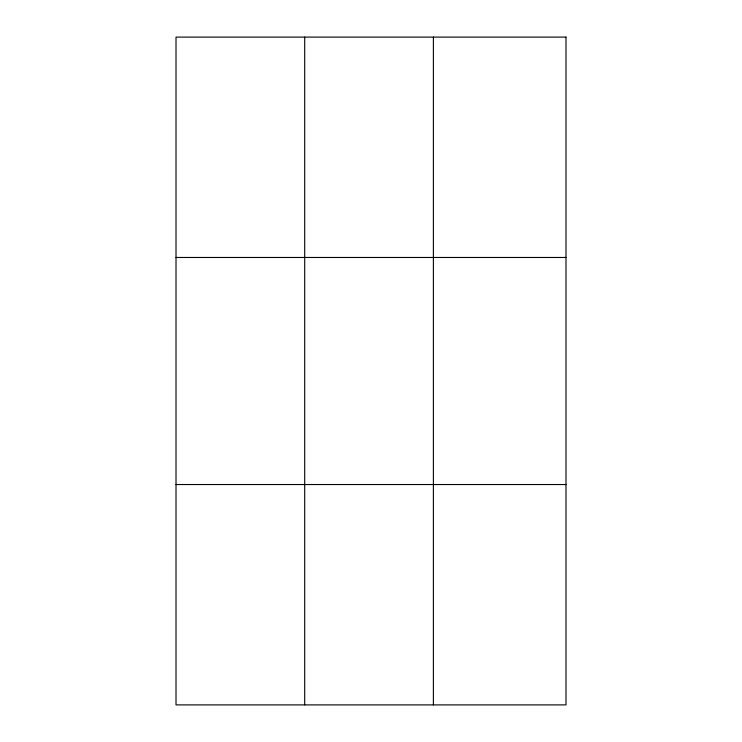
<?xml version="1.0" encoding="UTF-8"?>
<svg xmlns="http://www.w3.org/2000/svg" width="742" height="742" viewBox="0 0 742 742"><rect width="100%" height="100%" fill="white"/><g stroke="black" fill="none" stroke-linecap="round" stroke-linejoin="round"><path stroke-width="1.11" d="M304.702 37.1L304.702 704.9M433.393 37.1L433.393 704.9M176.012 257.474L565.988 257.474M176.012 484.526L565.988 484.526M565.988 37.1L565.988 704.9L176.012 704.9L176.012 37.1L565.988 37.1"/></g></svg>
